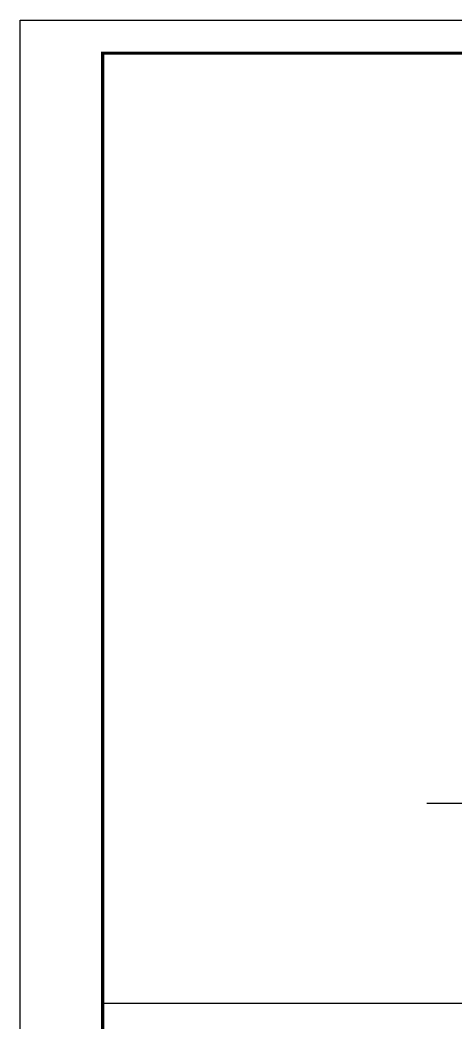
# Model space of a CAD drawing. Extents: x 3002737 to 4077523, y -995787 to -7267.
# Drawn here: x 3032735 to 3045920, y -906285 to -875987 of the extents above; entities that cross this region are included whole.
import ezdxf

# ---------------------------------------------------------------- set-up
doc = ezdxf.new("R2010")
doc.units = 0
doc.header["$LTSCALE"] = 1000
doc.header["$MEASUREMENT"] = 0
doc.layers.add('!!电气', color=1, linetype='CONTINUOUS')
doc.layers.add('yichutu', color=7, linetype='CONTINUOUS', true_color=0xffffff, plot=False)
doc.layers.add('图框', color=147, linetype='CONTINUOUS', lineweight=20)

# ---------------------------------------------------------------- blocks, each defined once
blk = doc.blocks.new('A$C5F341E43')
at = {"layer": '!!电气'}
blk.add_line((-2000, 0), (117, 0), dxfattribs=at)

msp = doc.modelspace()

# ---------------------------------------------------------------- linework, layer by layer
at = {"layer": '!!电气', "color": 2}
msp.add_line((3035235, -905686.6), (3108835, -905686.6), dxfattribs=at)
at = {"layer": 'yichutu', "color": 7, "true_color": 0xffffff}
msp.add_lwpolyline([(3032735, -935386.6), (3032735, -875986.6), (3116835, -875986.6), (3116835, -935386.6)], close=True, dxfattribs=at)
at = {"layer": '图框'}
msp.add_lwpolyline([(3032735, -875986.6), (3116835, -875986.6), (3116835, -935386.6), (3032735, -935386.6)], close=True, dxfattribs=at)
msp.add_lwpolyline([(3032735, -875986.6), (3116835, -875986.6), (3116835, -935386.6), (3032735, -935386.6)], close=True, dxfattribs=at)
at = {"layer": '图框', "const_width": 100}
msp.add_lwpolyline([(3115835, -934386.6), (3115835, -876986.6), (3035235, -876986.6), (3035235, -934386.6)], close=True, dxfattribs=at)

# ---------------------------------------------------------------- block references
at = {"layer": '!!电气'}
msp.add_blockref('A$C5F341E43', (3047037.4, -899643.2), dxfattribs=at)

doc.saveas('drawing.dxf')
